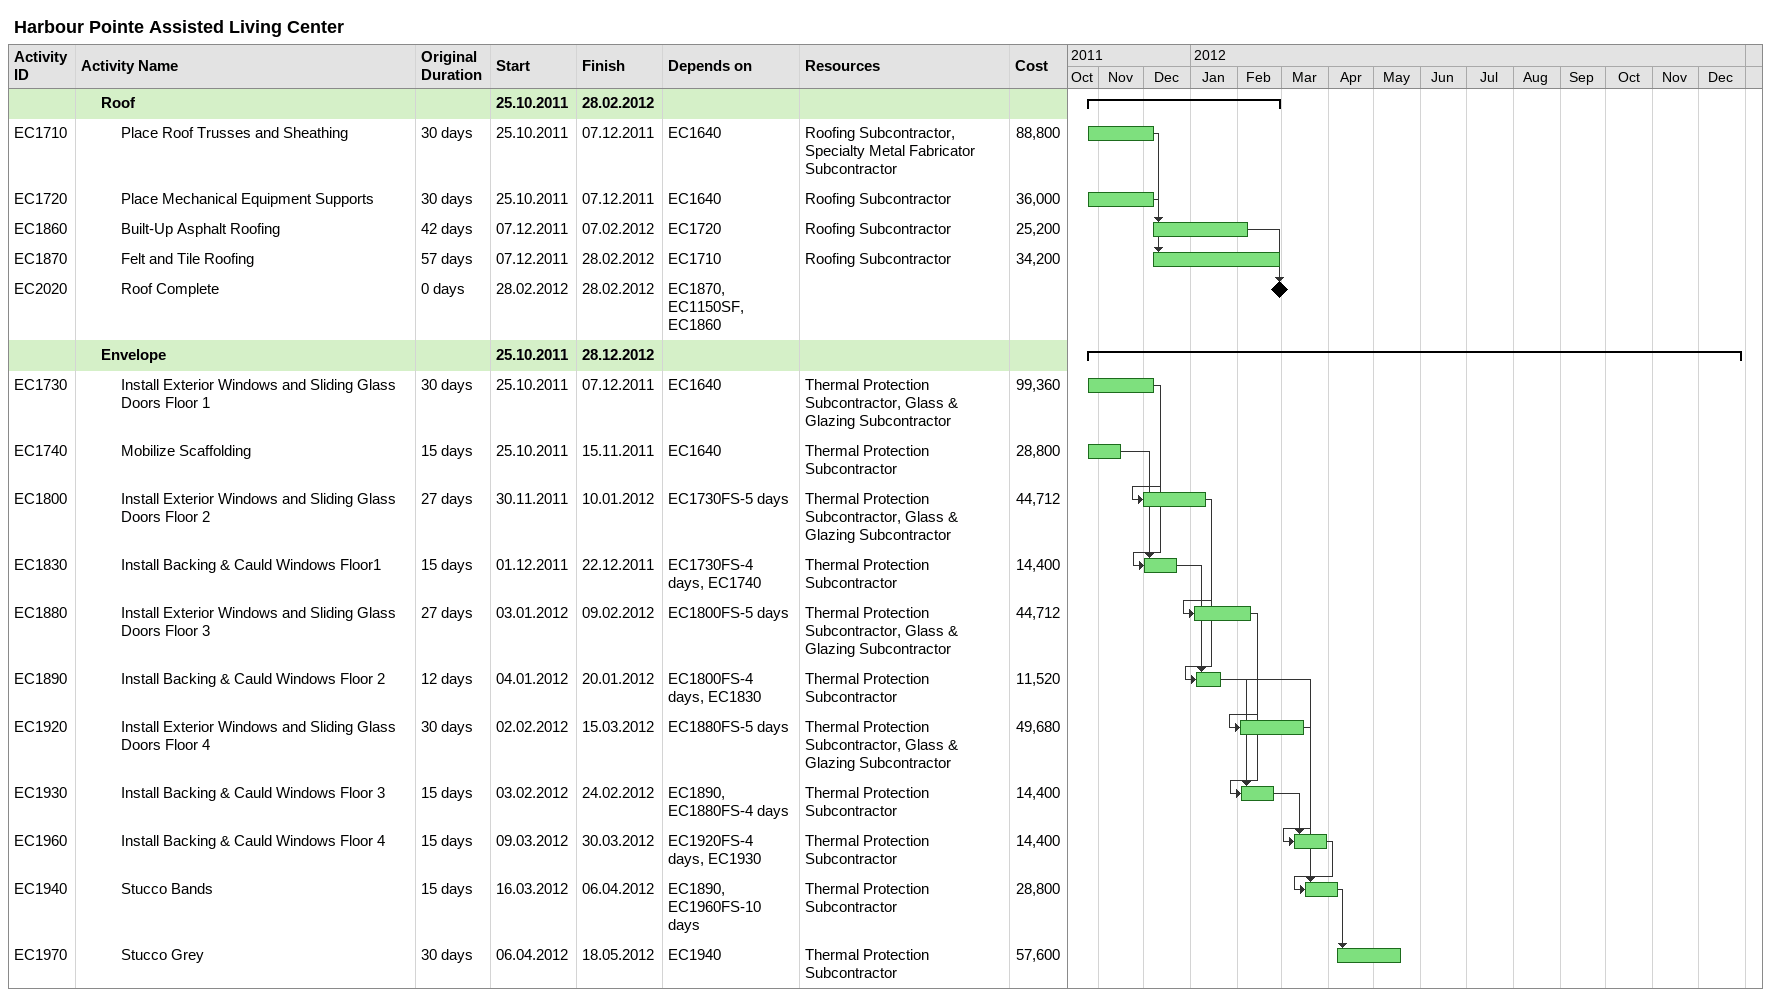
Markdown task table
Harbour Pointe Assisted Living Center

| ID | Level | Task | Original duration | Start | Finish | Predecessors | Resources | Cost |
|---|---|---|---|---|---|---|---|---|
|  | 2 | **Roof** |  | 2011-10-25 | 2012-02-28 |  |  |  |
| EC1710 | 3 | Place Roof Trusses and Sheathing | 30d | 2011-10-25 | 2011-12-07 | EC1640 | Roofing Subcontractor, Specialty Metal Fabricator Subcontractor | 88800 |
| EC1720 | 3 | Place Mechanical Equipment Supports | 30d | 2011-10-25 | 2011-12-07 | EC1640 | Roofing Subcontractor | 36000 |
| EC1860 | 3 | Built-Up Asphalt Roofing | 42d | 2011-12-07 | 2012-02-07 | EC1720 | Roofing Subcontractor | 25200 |
| EC1870 | 3 | Felt and Tile Roofing | 57d | 2011-12-07 | 2012-02-28 | EC1710 | Roofing Subcontractor | 34200 |
| EC2020 | 3 | Roof Complete | 0d | 2012-02-28 | 2012-02-28 | EC1870, EC1150SF, EC1860 |  |  |
|  | 2 | **Envelope** |  | 2011-10-25 | 2012-12-28 |  |  |  |
| EC1730 | 3 | Install Exterior Windows and Sliding Glass Doors Floor 1 | 30d | 2011-10-25 | 2011-12-07 | EC1640 | Thermal Protection Subcontractor, Glass & Glazing Subcontractor | 99360 |
| EC1740 | 3 | Mobilize Scaffolding | 15d | 2011-10-25 | 2011-11-15 | EC1640 | Thermal Protection Subcontractor | 28800 |
| EC1800 | 3 | Install Exterior Windows and Sliding Glass Doors Floor 2 | 27d | 2011-11-30 | 2012-01-10 | EC1730FS-5d | Thermal Protection Subcontractor, Glass & Glazing Subcontractor | 44712 |
| EC1830 | 3 | Install Backing & Cauld Windows Floor1 | 15d | 2011-12-01 | 2011-12-22 | EC1730FS-4d, EC1740 | Thermal Protection Subcontractor | 14400 |
| EC1880 | 3 | Install Exterior Windows and Sliding Glass Doors Floor 3 | 27d | 2012-01-03 | 2012-02-09 | EC1800FS-5d | Thermal Protection Subcontractor, Glass & Glazing Subcontractor | 44712 |
| EC1890 | 3 | Install Backing & Cauld Windows Floor 2 | 12d | 2012-01-04 | 2012-01-20 | EC1800FS-4d, EC1830 | Thermal Protection Subcontractor | 11520 |
| EC1920 | 3 | Install Exterior Windows and Sliding Glass Doors Floor 4 | 30d | 2012-02-02 | 2012-03-15 | EC1880FS-5d | Thermal Protection Subcontractor, Glass & Glazing Subcontractor | 49680 |
| EC1930 | 3 | Install Backing & Cauld Windows Floor 3 | 15d | 2012-02-03 | 2012-02-24 | EC1890, EC1880FS-4d | Thermal Protection Subcontractor | 14400 |
| EC1960 | 3 | Install Backing & Cauld Windows Floor 4 | 15d | 2012-03-09 | 2012-03-30 | EC1920FS-4d, EC1930 | Thermal Protection Subcontractor | 14400 |
| EC1940 | 3 | Stucco Bands | 15d | 2012-03-16 | 2012-04-06 | EC1890, EC1960FS-10d | Thermal Protection Subcontractor | 28800 |
| EC1970 | 3 | Stucco Grey | 30d | 2012-04-06 | 2012-05-18 | EC1940 | Thermal Protection Subcontractor | 57600 |
